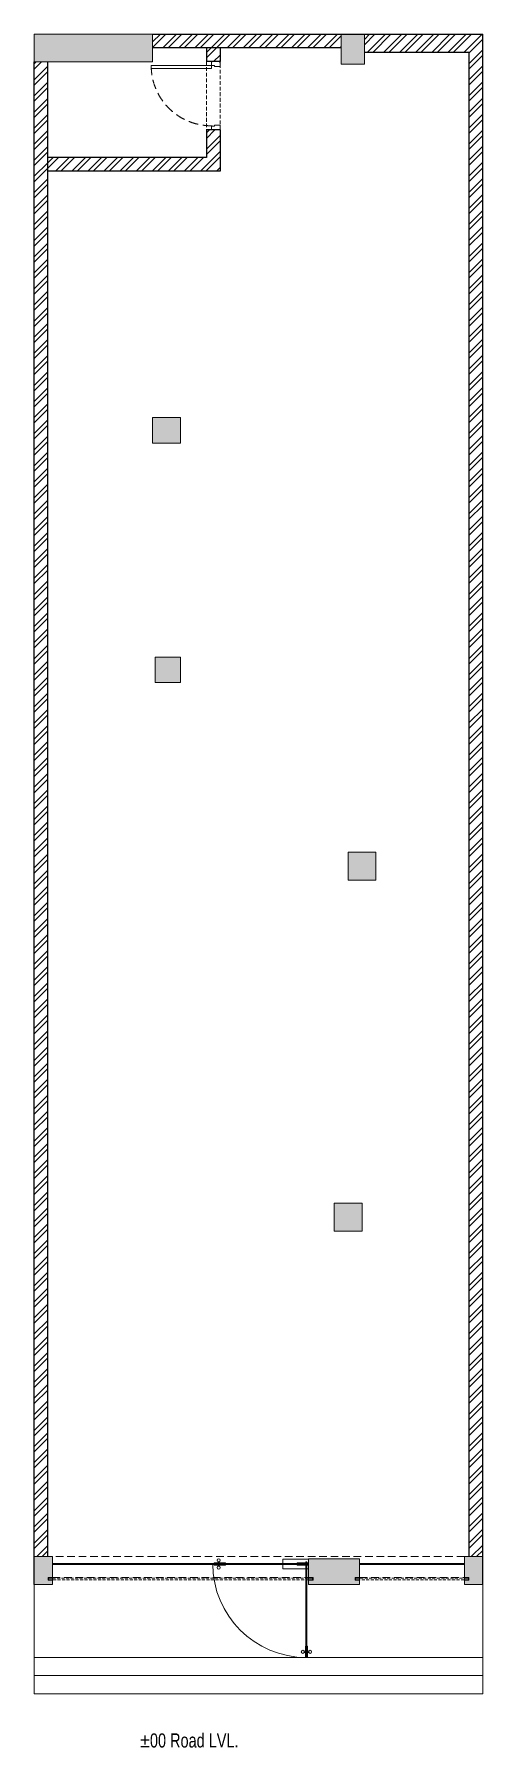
# Model space of a CAD drawing. Header units: feet. Extents: x 0 to 4922, y -18517 to 303.
import ezdxf

# ---------------------------------------------------------------- set-up
doc = ezdxf.new("R2010")
doc.units = ezdxf.units.FT
doc.header["$LTSCALE"] = 33
doc.header["$MEASUREMENT"] = 0
for name, pattern in [('a_p6_plan_L18$0$HIDDEN', [0.375, 0.25, -0.125]), ('HIDDEN', [9.525, 6.35, -3.175]), ('HIDDEN2', [4.7625, 3.175, -1.5875]), ('HIDDENX2', [0.75, 0.5, -0.25])]:
    doc.linetypes.add(name, pattern=pattern)
for name, color, linetype, lineweight in [('A-COL', 243, 'Continuous', 9), ('A-Glazing', 4, 'Continuous', 20), ('A-shutter', 8, 'Continuous', 18), ('beam', 90, 'Continuous', 9), ('column hatch', 5, 'Continuous', 0), ('Door', 2, 'Continuous', 13), ('Glazing', 141, 'Continuous', 15), ('LENS-DOOR', 34, 'Continuous', 20), ('LENS_CURTAIN', 5, 'a_p6_plan_L18$0$HIDDEN', 9), ('LN-HATCH', 251, 'Continuous', 0), ('rolling shutter', 1, 'Continuous', 5), ('services', 220, 'Continuous', 0), ('TEXT', 1, 'Continuous', 0)]:
    doc.layers.add(name, color=color, linetype=linetype, lineweight=lineweight)
doc.layers.add('A-WALL', color=1, linetype='Continuous')
doc.styles.get("Standard").update_dxf_attribs({"font": 'GILC____.TTF'})

# ---------------------------------------------------------------- blocks, each defined once
blk = doc.blocks.new('*U5')
at = {"layer": 'LENS-DOOR'}
for p, q in [((548122, 1779235), (548122, 1778574)), ((548122, 1779235), (548153, 1779235)), ((548153, 1778574), (548153, 1779235)), ((547447, 1778569), (547452, 1778569)), ((547447, 1778484), (547447, 1778569)), ((547447, 1778484), (547452, 1778484)), ((547452, 1778574), (547489, 1778574)), ((547452, 1778569), (547452, 1778574)), ((547452, 1778479), (547452, 1778484)), ((547452, 1778479), (547499, 1778479)), ((547489, 1778540), (547489, 1778574)), ((547489, 1778540), (547499, 1778540)), ((547499, 1778479), (547499, 1778540)), ((548122, 1778574), (548153, 1778574)), ((548145, 1778479), (548145, 1778540)), ((548156, 1778540), (548145, 1778540)), ((548192, 1778479), (548145, 1778479)), ((548192, 1778574), (548156, 1778574)), ((548156, 1778540), (548156, 1778574)), ((548192, 1778569), (548192, 1778574)), ((548197, 1778569), (548192, 1778569)), ((548192, 1778479), (548192, 1778484)), ((548197, 1778484), (548192, 1778484)), ((548197, 1778484), (548197, 1778569))]:
    blk.add_line(p, q, dxfattribs=at)
at = {"layer": 'LENS-DOOR', "color": 7, "linetype": 'HIDDEN2'}
blk.add_ellipse((548153, 1778574), major_axis=(-661, 0), ratio=1, start_param=-1.570791, end_param=0.051209, dxfattribs=at)
blk = doc.blocks.new('*U6')
at = {"layer": 'A-shutter', "color": 5, "ltscale": 10}
for points in [[(41040110, -1561539), (41040110, -1561544), (41040065, -1561544), (41040065, -1561564), (41040110, -1561564), (41040110, -1561569), (41040060, -1561569), (41040060, -1561539)], [(41041259, -1561539), (41041259, -1561544), (41041304, -1561544), (41041304, -1561564), (41041259, -1561564), (41041259, -1561569), (41041309, -1561569), (41041309, -1561539)]]:
    blk.add_lwpolyline(points, close=True, dxfattribs=at)
at = {"layer": 'A-shutter', "color": 5, "linetype": 'HIDDENX2', "ltscale": 2}
blk.add_lwpolyline([(41040065, -1561544), (41040065, -1561564), (41041304, -1561564), (41041304, -1561544)], close=True, dxfattribs=at)
blk = doc.blocks.new('*U7')
at = {"layer": 'A-shutter', "color": 5, "ltscale": 10}
for points in [[(41038450, -1561539), (41038450, -1561544), (41038405, -1561544), (41038405, -1561564), (41038450, -1561564), (41038450, -1561569), (41038400, -1561569), (41038400, -1561539)], [(41041259, -1561539), (41041259, -1561544), (41041304, -1561544), (41041304, -1561564), (41041259, -1561564), (41041259, -1561569), (41041309, -1561569), (41041309, -1561539)]]:
    blk.add_lwpolyline(points, close=True, dxfattribs=at)
at = {"layer": 'A-shutter', "color": 5, "linetype": 'HIDDENX2', "ltscale": 2}
blk.add_lwpolyline([(41038405, -1561544), (41038405, -1561564), (41041304, -1561564), (41041304, -1561544)], close=True, dxfattribs=at)
blk = doc.blocks.new('Entrance Door')
at = {"layer": 'Glazing', "ltscale": 111}
blk.add_hatch(color=256, dxfattribs=at).paths.add_polyline_path([(18, -35), (18, -1235), (30, -1235), (30, -35)])
at = {"layer": 'Glazing'}
for p, q in [((30, -54), (18, -66)), ((1118, -31), (1118, -54)), ((1118, -89), (1118, -66)), ((1133, -31), (1133, -54)), ((1133, -89), (1133, -66))]:
    blk.add_line(p, q, dxfattribs=at)
at = {"layer": 'Glazing', "ltscale": 44}
for p, q in [((-5, -1156), (18, -1156)), ((-5, -1171), (18, -1171)), ((53, -1156), (30, -1156)), ((53, -1171), (30, -1171))]:
    blk.add_line(p, q, dxfattribs=at)
at = {"layer": 'Glazing'}
for points in [[(320, -120), (0, -120), (0, 0), (320, 0)], [(0, -54), (142, -54), (142, -47), (0, -47)], [(0, -66), (142, -66), (142, -74), (0, -74)], [(1181, -54), (1038, -54), (1038, -47), (1181, -47)], [(1181, -66), (1038, -66), (1038, -74), (1181, -74)]]:
    blk.add_lwpolyline(points, close=True, dxfattribs=at)
at = {"layer": 'Glazing', "ltscale": 222}
blk.add_lwpolyline([(-2, -66), (1199, -66), (1199, -54), (-2, -54)], close=True, dxfattribs=at)
at = {"layer": 'Glazing', "ltscale": 111}
blk.add_lwpolyline([(18, -35), (18, -1235), (30, -1235), (30, -35)], close=True, dxfattribs=at)
at = {"layer": 'Glazing', "ltscale": 44}
for points in [[(18, -1093), (18, -1235), (10, -1235), (10, -1093)], [(30, -1093), (30, -1235), (37, -1235), (37, -1093)]]:
    blk.add_lwpolyline(points, close=True, dxfattribs=at)
at = {"layer": 'Glazing'}
for centre, radius in [((1125, -14), 19), ((24, -59), 19.8), ((1125, -107), 19)]:
    blk.add_circle(centre, radius, dxfattribs=at)
at = {"layer": 'Glazing', "ltscale": 44}
for centre in [(-22, -1164), (70, -1164)]:
    blk.add_circle(centre, 19, dxfattribs=at)
at = {"layer": 'Glazing', "ltscale": 222}
blk.add_arc((24, -60), 1175, 270, 359.9996, dxfattribs=at)

msp = doc.modelspace()

# ---------------------------------------------------------------- hatches: boundary and pattern name
at = {"layer": 'column hatch'}
h = msp.add_hatch(color=8, dxfattribs=at)
h.dxf.hatch_style = 1
h.paths.add_polyline_path([(201, -16571), (201, -16418), (0, -16418), (0, -16724), (201, -16724)])
h.paths.add_polyline_path([(3571, -16443), (3010, -16443), (3010, -16724), (3571, -16724)])
h.paths.add_polyline_path([(4922, -16418), (4720, -16418), (4720, -16724), (4922, -16724)])
h.paths.add_polyline_path([(3597, -12537), (3291, -12537), (3291, -12843), (3597, -12843)])
h.paths.add_polyline_path([(3750, -8681), (3444, -8681), (3444, -8988), (3750, -8988)])
h.paths.add_polyline_path([(1605, -6537), (1325, -6537), (1325, -6817), (1605, -6817)])
h.paths.add_polyline_path([(1605, -3907), (1299, -3907), (1299, -4187), (1605, -4187)])
h.paths.add_polyline_path([(3623, 303), (3367, 303), (3367, -26), (3623, -26)])
h.paths.add_polyline_path([(1299, 303), (0, 303), (0, 0), (1299, 0)])
at = {"layer": 'LN-HATCH'}
h = msp.add_hatch(dxfattribs=at)
h.set_pattern_fill('ANSI32', color=256, scale=333, angle=180)
h.set_pattern_definition([(225, (-11186338.3, 5489029.2), (88.2999593, -88.2999593), []), (225, (-11186397.16, 5489029.2), (88.2999593, -88.2999593), [])])
h.paths.add_polyline_path([(4922, 303), (3623, 303), (3623, 102), (4772, 102), (4772, -16418), (4922, -16418)])
h.paths.add_polyline_path([(3367, 303), (1299, 303), (1299, 153), (2039, 153), (3367, 153)])
h.paths.add_polyline_path([(2039, 153), (1889, 153), (1889, 3), (2039, 3)])
h.paths.add_polyline_path([(2039, -747), (1889, -747), (1889, -1050), (150, -1050), (150, -1200), (2039, -1200)])
h.paths.add_polyline_path([(150, 0), (0, 0), (0, -16418), (150, -16418)])

# ---------------------------------------------------------------- linework, layer by layer
at = {"layer": 'A-COL'}
for p, q in [((0, 303), (1299, 303)), ((0, 0), (0, 303)), ((1299, 303), (1299, 0)), ((3367, -26), (3367, 303)), ((3623, 303), (3623, -26)), ((1299, 0), (0, 0)), ((3623, -26), (3367, -26)), ((201, -16418), (0, -16418)), ((201, -16571), (201, -16418)), ((3571, -16443), (3010, -16443)), ((3010, -16443), (3010, -16724)), ((3571, -16724), (3571, -16443)), ((4720, -16724), (4720, -16418)), ((4720, -16418), (4922, -16418)), ((201, -16724), (0, -16724)), ((201, -16571), (201, -16724)), ((3571, -16724), (3010, -16724)), ((4720, -16724), (4922, -16724))]:
    msp.add_line(p, q, dxfattribs=at)
for points in [[(1299, -3907), (1605, -3907), (1605, -4187), (1299, -4187)], [(1325, -6537), (1605, -6537), (1605, -6817), (1325, -6817)], [(3444, -8681), (3750, -8681), (3750, -8988), (3444, -8988)], [(3291, -12537), (3597, -12537), (3597, -12843), (3291, -12843)]]:
    msp.add_lwpolyline(points, close=True, dxfattribs=at)
at = {"layer": 'A-Glazing', "elevation": -64313}
for points in [[(201, -16492), (3010, -16492), (3010, -16504), (201, -16504)], [(4720, -16492), (3571, -16492), (3571, -16504), (4720, -16504)]]:
    msp.add_lwpolyline(points, close=True, dxfattribs=at)
at = {"layer": 'A-WALL'}
for p, q in [((1299, 303), (4922, 303)), ((4922, -16724), (4922, 303)), ((0, -16724), (0, 0)), ((150, -16418), (150, 0)), ((2039, 153), (1299, 153)), ((1889, 153), (1889, 3)), ((2039, 3), (1889, 3)), ((3367, 153), (2039, 153)), ((2039, 153), (2039, 3)), ((4772, 102), (3623, 102)), ((4772, -16418), (4772, 102)), ((2039, -747), (1889, -747)), ((1889, -747), (1889, -1050)), ((2039, -747), (2039, -1200)), ((1889, -1050), (150, -1050)), ((2039, -1200), (150, -1200)), ((2039, -1200), (150, -1200))]:
    msp.add_line(p, q, dxfattribs=at)
at = {"layer": 'beam', "linetype": 'HIDDEN', "ltscale": 0.4, "elevation": -64313}
msp.add_lwpolyline([(3010, -16443), (3571, -16443), (3571, -16648), (4720, -16648), (4720, -16418), (201, -16418), (201, -16571), (201, -16648), (3010, -16648)], close=True, dxfattribs=at)
at = {"layer": 'LENS_CURTAIN', "ltscale": 5}
msp.add_lwpolyline([(1889, -747), (2039, -747), (2039, 3), (1889, 3)], close=True, dxfattribs=at)
at = {"layer": 'services'}
for p, q in [((0, -17524), (0, -16724)), ((4922, -16724), (4922, -17524)), ((4922, -17524), (0, -17524)), ((0, -17524), (0, -17924)), ((4922, -17524), (4922, -17924)), ((4922, -17724), (0, -17724)), ((4922, -17924), (0, -17924))]:
    msp.add_line(p, q, dxfattribs=at)

# ---------------------------------------------------------------- block references
at = {"layer": 'A-Glazing', "xscale": -0.8748404702499005, "yscale": 0.8748404702499005, "zscale": 0.8748404702499005, "rotation": 359.9999889093191}
msp.add_blockref('Entrance Door', (3008, -16445, -64313), dxfattribs=at)
at = {"layer": 'Door', "rotation": 90}
msp.add_blockref('*U5', (1780518, -548194), dxfattribs=at)
at = {"layer": 'rolling shutter'}
msp.add_blockref('*U7', (-41038249, 1544891, -64313), dxfattribs=at)
at = {"layer": 'rolling shutter', "xscale": -1}
msp.add_blockref('*U6', (41044831, 1544891, -64313), dxfattribs=at)

# ---------------------------------------------------------------- texts
at = {"layer": 'TEXT', "insert": (1163, -18359), "char_height": 155.06, "attachment_point": 1}
msp.add_mtext_dynamic_manual_height_columns('%%P00 Road LVL.  ', width=2209.06, gutter_width=775, heights=[0], dxfattribs=at)

doc.saveas('drawing.dxf')
